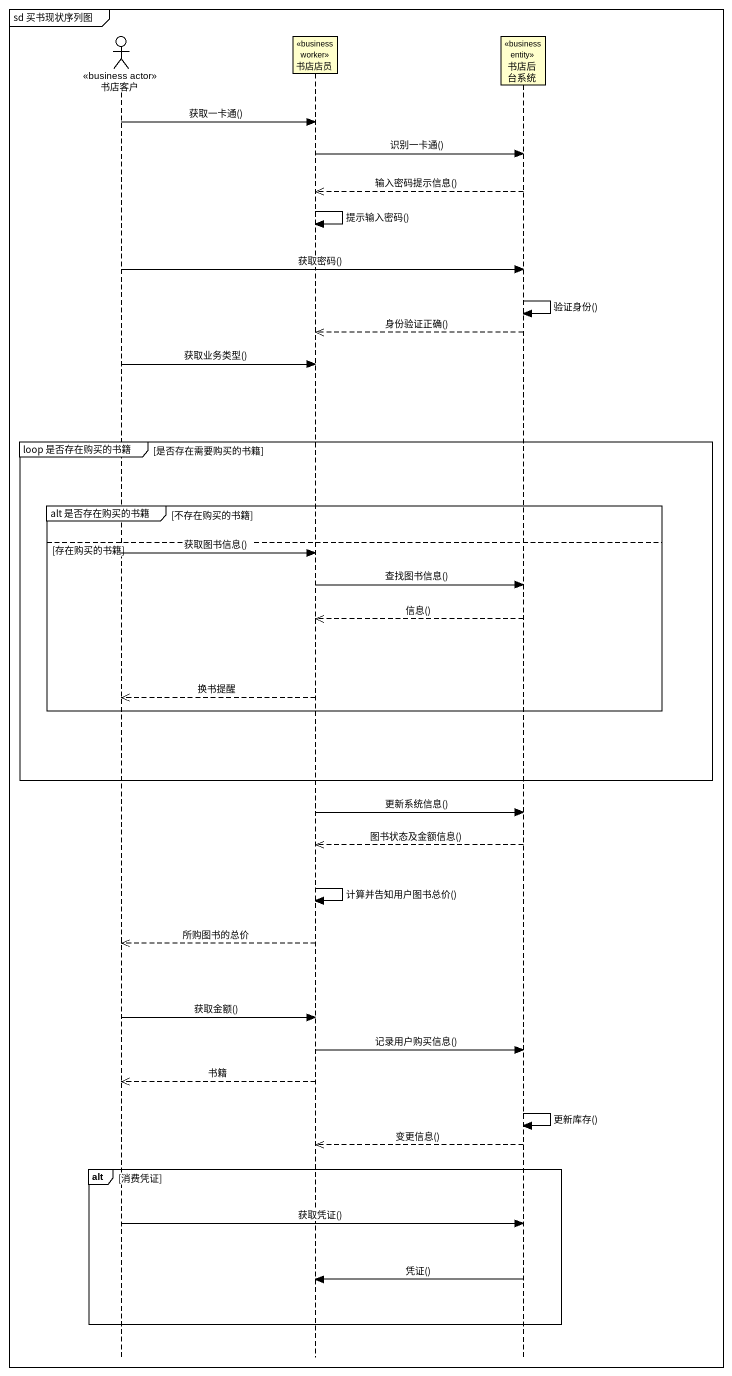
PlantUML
@startuml
mainframe sd 买书现状序列图
hide footbox
actor 书店客户 <<business actor>> #FFFFFF
participant 书店店员 <<business worker>>
participant 书店后台系统 <<business entity>>

书店客户 -> 书店店员 : 获取一卡通()
书店店员 -> 书店后台系统 : 识别一卡通()
书店后台系统 -->> 书店店员 : 输入密码提示信息()
书店店员 -> 书店店员 : 提示输入密码()
书店客户 -> 书店后台系统 : 获取密码()
书店后台系统 -> 书店后台系统 : 验证身份()
书店后台系统 -->> 书店店员 : 身份验证正确()
书店客户 -> 书店店员 : 获取业务类型()
group loop 是否存在购买的书籍 [是否存在需要购买的书籍]
  group alt 是否存在购买的书籍 [不存在购买的书籍]
  else 存在购买的书籍
    书店客户 -> 书店店员 : 获取图书信息()
    书店店员 -> 书店后台系统 : 查找图书信息()
    书店后台系统 -->> 书店店员 : 信息()
    书店店员 -->> 书店客户 : 换书提醒
  end
end
书店店员 -> 书店后台系统 : 更新系统信息()
书店后台系统 -->> 书店店员 : 图书状态及金额信息()
书店店员 -> 书店店员 : 计算并告知用户图书总价()
书店店员 -->> 书店客户 : 所购图书的总价
书店客户 -> 书店店员 : 获取金额()
书店店员 -> 书店后台系统 : 记录用户购买信息()
书店店员 -->> 书店客户 : 书籍
书店后台系统 -> 书店后台系统 : 更新库存()
书店后台系统 -->> 书店店员 : 变更信息()
alt 消费凭证
  书店客户 -> 书店后台系统 : 获取凭证()
  书店后台系统 -> 书店店员 : 凭证()
end
@enduml
